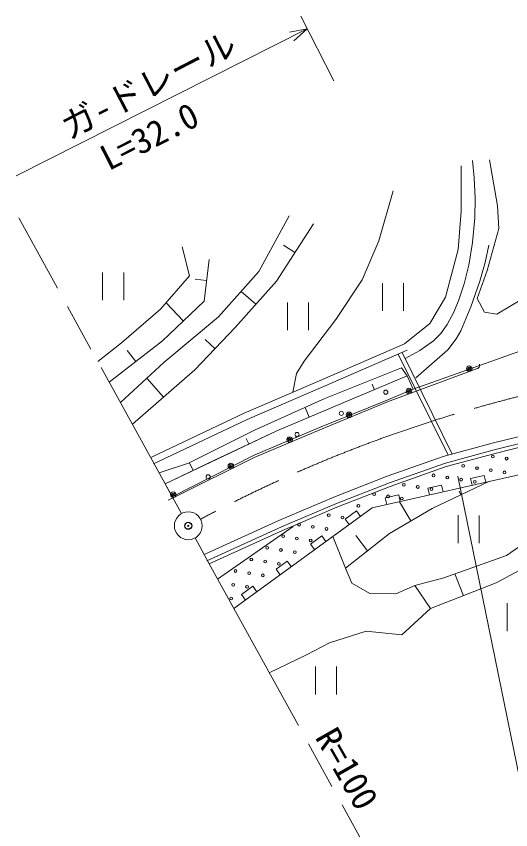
# Model space of a CAD drawing. Units: millimetres, scale not verified. Extents: x 40000 to 680000, y 20000 to 380000.
# Drawn here: x 366764 to 402273, y 259391 to 317873 of the extents above; entities that cross this region are included whole.
import ezdxf
from ezdxf.enums import TextEntityAlignment as Align

# ---------------------------------------------------------------- set-up
doc = ezdxf.new("R2010")
doc.units = ezdxf.units.MM
doc.header["$LTSCALE"] = 1000
doc.header["$PDMODE"] = 32
doc.header["$PDSIZE"] = 500
doc.linetypes.add('CHAIN', pattern=[18.5, 12, -1.5, 3.5, -1.5])
for name, color, linetype, lineweight in [('M-BGD', 7, 'Continuous', 13), ('M-BMK', 2, 'CHAIN', 13), ('M-BMK-SRVR', 3, 'Continuous', 13), ('M-STR-HTXT', 7, 'Continuous', 13)]:
    doc.layers.add(name, color=color, linetype=linetype, lineweight=lineweight)
doc.layers.add('M-OTRS', color=6, linetype='Continuous')
doc.styles.add('ＭＳ ゴシック', font='')
doc.styles.get('ＭＳ ゴシック').set_extended_font_data('MS Gothic')

msp = doc.modelspace()

# ---------------------------------------------------------------- linework, layer by layer
at = {"layer": 'M-BGD'}
for p, q in [((398705, 307112), (398704, 303868)), ((400739, 307547), (401318, 304254)), ((393826, 305317), (392807, 301734)), ((401318, 304254), (401414, 302608)), ((384188, 299512), (386369, 303530)), ((398704, 303868), (398509, 301108)), ((388112, 302948), (385447, 298833)), ((401414, 302608), (400590, 299606)), ((379201, 299224), (378670, 301307)), ((386779, 300891), (385961, 301420)), ((392807, 301734), (391596, 298927)), ((398509, 301108), (397587, 297671)), ((380606, 300386), (380266, 297384)), ((372958, 299461), (372957, 297461)), ((374477, 297460), (374478, 299460)), ((381282, 296270), (384188, 299512)), ((400590, 299606), (399863, 297573)), ((377118, 296805), (379201, 299224)), ((380436, 298885), (379601, 298979)), ((391596, 298927), (389706, 296071)), ((385447, 298833), (382492, 295494)), ((393063, 298690), (393062, 296690)), ((394582, 296690), (394583, 298689)), ((383969, 297164), (382918, 298095)), ((380266, 297384), (377263, 294529)), ((378764, 295956), (377517, 297268)), ((386235, 297303), (386233, 295303)), ((387753, 295302), (387754, 297302)), ((397587, 297671), (396473, 295783)), ((399863, 297573), (400395, 296604)), ((401266, 296458), (403058, 297522)), ((374309, 294385), (377118, 296805)), ((395270, 291057), (411434, 296839)), ((400395, 296604), (401266, 296458)), ((377359, 292979), (381282, 296270)), ((389706, 296071), (387429, 293070)), ((382492, 295494), (379585, 292445)), ((396473, 295783), (394643, 294324)), ((372619, 293055), (374309, 294385)), ((377263, 294529), (373435, 291572)), ((381039, 293970), (380337, 294639)), ((388744, 291766), (394643, 294324)), ((375349, 293050), (374728, 293854)), ((388943, 291307), (394842, 293865)), ((394192, 293583), (397770, 286319)), ((394468, 293703), (398064, 286399)), ((387429, 293070), (386896, 292199)), ((374237, 290112), (377359, 292979)), ((379585, 292445), (375103, 288538)), ((388925, 290394), (394429, 292597)), ((394429, 292597), (394843, 292024)), ((399359, 292349), (399827, 292523)), ((399902, 292551), (399827, 292523)), ((399961, 292594), (399902, 292551)), ((399997, 292640), (399961, 292594)), ((400027, 292704), (399997, 292640)), ((400022, 292862), (400035, 292825)), ((400038, 292761), (400027, 292704)), ((400035, 292825), (400038, 292761)), ((377344, 290492), (376147, 291866)), ((386896, 292199), (386624, 290849)), ((394843, 292024), (390123, 290026)), ((394843, 292024), (390123, 290026)), ((393435, 290147), (399365, 292348)), ((395270, 291057), (394843, 292024)), ((383130, 289338), (388744, 291766)), ((383336, 288882), (388943, 291307)), ((392483, 291025), (392311, 291432)), ((393157, 290182), (395270, 291057)), ((383867, 288116), (388925, 290394)), ((388549, 288319), (393157, 290182)), ((388560, 288132), (393435, 290147)), ((390123, 290026), (385471, 288074)), ((390123, 290026), (385471, 288074)), ((387797, 289050), (387502, 289753)), ((376416, 286152), (383130, 289338)), ((376630, 285701), (383336, 288882)), ((383852, 286321), (388549, 288319)), ((385471, 288074), (377451, 284270)), ((379131, 285739), (383867, 288116)), ((385471, 288074), (380953, 285941)), ((383841, 286147), (388560, 288132)), ((400947, 287188), (405488, 288305)), ((401073, 286705), (405596, 287817)), ((383466, 287123), (383284, 287506)), ((397433, 286226), (400947, 287188)), ((401068, 286417), (405502, 287542)), ((397582, 285749), (401073, 286705)), ((377969, 283327), (383852, 286321)), ((378128, 283294), (383841, 286147)), ((393389, 284798), (397433, 286226)), ((397629, 285497), (401068, 286417)), ((377023, 285048), (379131, 285739)), ((380953, 285941), (377451, 284270)), ((379456, 285221), (379195, 285771)), ((393563, 284329), (397582, 285749)), ((393605, 284064), (397629, 285497)), ((404597, 285311), (392319, 282524)), ((400369, 284864), (399394, 284643)), ((400480, 284377), (400369, 284864)), ((377451, 284270), (377969, 283327)), ((389564, 283308), (393389, 284798)), ((389752, 282845), (393563, 284329)), ((400758, 284443), (396627, 282488)), ((399394, 284643), (399505, 284155)), ((389785, 282579), (393605, 284064)), ((397300, 284167), (396325, 283946)), ((396325, 283946), (396436, 283458)), ((397411, 283680), (397300, 284167)), ((398693, 283465), (398562, 283741)), ((377674, 283073), (378121, 283297)), ((385614, 281631), (389564, 283308)), ((394230, 283470), (393256, 283249)), ((393256, 283249), (393366, 282761)), ((394341, 282983), (394230, 283470)), ((392320, 282524), (382397, 275289)), ((385815, 281173), (389752, 282845)), ((386830, 281317), (389785, 282579)), ((389489, 280466), (392314, 282526)), ((396627, 282488), (393571, 280698)), ((395099, 281593), (394290, 282975)), ((391189, 282318), (390381, 281729)), ((391483, 281914), (391189, 282318)), ((398493, 281994), (398492, 279994)), ((400011, 279993), (400012, 281993)), ((380248, 279185), (385614, 281631)), ((385889, 280915), (386830, 281317)), ((390381, 281729), (390675, 281325)), ((401963, 279113), (405441, 281534)), ((380456, 278730), (385815, 281173)), ((380623, 278505), (385889, 280915)), ((386646, 281188), (381225, 277411)), ((379599, 280365), (380623, 278505)), ((388708, 280509), (387900, 279920)), ((389002, 280105), (388708, 280509)), ((390409, 278206), (389489, 280466)), ((393571, 280698), (390409, 278206)), ((391990, 279452), (391138, 280534)), ((387900, 279920), (388195, 279516)), ((397467, 277500), (401963, 279113)), ((405616, 279497), (401225, 277146)), ((381237, 277389), (380623, 278505)), ((380623, 278505), (381237, 277389)), ((386227, 278701), (385419, 278112)), ((386522, 278297), (386227, 278701)), ((385419, 278112), (385714, 277708)), ((390865, 277117), (390409, 278206)), ((382392, 275292), (381237, 277389)), ((395395, 276939), (397467, 277500)), ((398872, 276217), (398254, 277782)), ((383746, 276892), (382939, 276303)), ((384041, 276488), (383746, 276892)), ((392164, 276379), (390865, 277117)), ((395395, 276939), (394025, 276343)), ((396518, 275288), (395395, 276939)), ((401225, 277146), (396518, 275288)), ((382939, 276303), (383233, 275899)), ((394025, 276343), (392164, 276379)), ((402030, 275668), (402029, 273669)), ((394445, 273392), (396518, 275288)), ((389247, 272833), (391882, 273675)), ((391882, 273675), (394445, 273392)), ((387596, 271956), (389247, 272833)), ((384930, 270680), (387596, 271956)), ((388245, 271124), (388244, 269124)), ((389764, 269123), (389765, 271123))]:
    msp.add_line(p, q, dxfattribs=at)
for points in [[(394688, 293260), (395753, 293856), (396724, 294549), (397244, 295075), (397713, 295718), (398195, 296609), (398554, 297478), (398929, 298630), (399257, 299991), (399522, 301597), (399698, 303390), (399729, 304790), (399647, 306248), (399525, 307495)], [(400698, 301414), (400449, 300172), (400063, 298827), (399418, 296994), (398692, 295252), (398366, 294678), (397756, 293886), (395447, 291886)]]:
    msp.add_lwpolyline(points, dxfattribs=at)
for centre, major_axis in [((399295, 292536), (0, 200)), ((399295, 292536), (0, 120)), ((399295, 292536), (0, 40)), ((393302, 290850), (0, 150)), ((394963, 290928), (0, 200)), ((394963, 290928), (0, 120)), ((394963, 290928), (0, 40)), ((390112, 289327), (0, 150)), ((390663, 289217), (0, 200)), ((390663, 289217), (0, 120)), ((390663, 289217), (0, 40)), ((386922, 287805), (0, 150)), ((386396, 287439), (0, 200)), ((386396, 287439), (0, 120)), ((386396, 287439), (0, 40)), ((400995, 286225), (0.1, 100)), ((401982, 286070), (0.1, 100)), ((382173, 285537), (0, 200)), ((382173, 285537), (0, 120)), ((382173, 285537), (0, 40)), ((398865, 285546), (0.1, 100)), ((399852, 285392), (0.1, 100)), ((380542, 284760), (0, 150)), ((396735, 284868), (0.1, 100)), ((397722, 284713), (0.1, 100)), ((400840, 285237), (0.1, 100)), ((401828, 285082), (0.1, 100)), ((394604, 284190), (0.1, 100)), ((398710, 284559), (0.1, 100)), ((399698, 284404), (0.1, 100)), ((378038, 283473), (0, 200)), ((395592, 284035), (0.1, 100)), ((396580, 283880), (0.1, 100)), ((378038, 283473), (0, 120)), ((378038, 283473), (0, 40)), ((392474, 283512), (0.1, 100)), ((393462, 283357), (0.1, 100)), ((394450, 283202), (0.1, 100)), ((391332, 282679), (0.1, 100)), ((389202, 282001), (0.1, 100)), ((390189, 281846), (0.1, 100)), ((387072, 281323), (0.1, 100)), ((388059, 281168), (0.1, 100)), ((389047, 281013), (0.1, 100)), ((385929, 280490), (0.1, 100)), ((386917, 280335), (0.1, 100)), ((387905, 280180), (0.1, 100)), ((384787, 279657), (0.1, 100)), ((385774, 279502), (0.1, 100)), ((386762, 279347), (0.1, 100)), ((383644, 278824), (0.1, 100)), ((384632, 278669), (0.1, 100)), ((385620, 278514), (0.1, 100)), ((382502, 277991), (0.1, 100)), ((383490, 277836), (0.1, 100)), ((384477, 277681), (0.1, 100)), ((382347, 277003), (0.1, 100)), ((383335, 276848), (0.1, 100)), ((382192, 276015), (0.1, 100))]:
    msp.add_ellipse(centre, major_axis=major_axis, ratio=0.999837, dxfattribs=at)
at = {"layer": 'M-BMK'}
for p, q in [((378635, 282117), (366940, 303380)), ((381237, 277389), (393820, 254531))]:
    msp.add_line(p, q, dxfattribs=at)
msp.add_ellipse((427165, 193555), major_axis=(-37432, 92716), ratio=0.999837, start_param=6.008149, end_param=6.390761, dxfattribs=at)
at = {"layer": 'M-BMK-SRVR'}
for major_axis in [(1, 1000), (0, 40)]:
    msp.add_ellipse((379117, 281241), major_axis=major_axis, ratio=0.999837, dxfattribs=at)
at = {"layer": 'M-OTRS'}
msp.add_point((379117, 281241), dxfattribs=at)
at = {"layer": 'M-STR-HTXT'}
for p, q in [((387207, 317873), (389559, 313233)), ((366764, 306390), (387659, 316981)), ((386386, 316728), (387659, 316981)), ((387659, 316981), (386703, 316104)), ((398464, 284811), (403601, 259648))]:
    msp.add_line(p, q, dxfattribs=at)

# ---------------------------------------------------------------- texts
at = {"layer": 'M-STR-HTXT', "style": 'ＭＳ ゴシック'}
for s, rotation, p in [('ガ-ドレール ', 27.37, (370815, 308480)), ('L=32.0', 26.97, (373651, 306240)), ('R=100', 299.668, (387700, 265770))]:
    msp.add_text(s, height=1833, rotation=rotation, dxfattribs=at).set_placement(p, align=Align.BOTTOM_LEFT)

doc.saveas('drawing.dxf')
